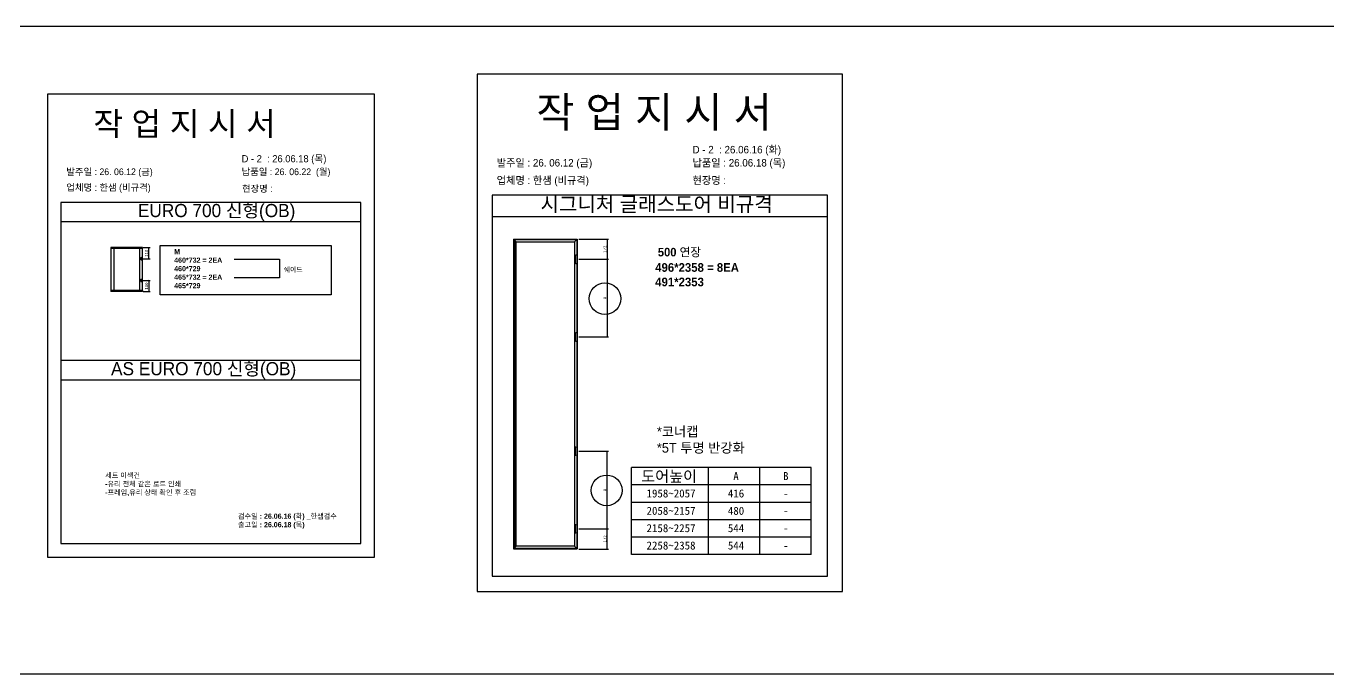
# Model space of a CAD drawing. Header units: millimetres. Extents: x -44117 to 256353, y -2095463 to 65325.
# Drawn here: x 110715 to 121342, y -1014828 to -1009541 of the extents above; entities that cross this region are included whole.
import ezdxf
from ezdxf.enums import TextEntityAlignment as Align

# ---------------------------------------------------------------- set-up
doc = ezdxf.new("R2010")
doc.units = ezdxf.units.MM
doc.header["$LTSCALE"] = 10
doc.layers.add('Layer1', color=7, linetype='Continuous', lineweight=70)
doc.styles.add('MtX_Gulim', font='')
doc.styles.get('MtX_Gulim').set_extended_font_data('Gulim', bold=True)
doc.dimstyles.new('ISO-25', dxfattribs={"dimtxt": 2.5, "dimasz": 2.5, "dimexe": 1, "dimexo": 1, "dimtad": 1, "dimtxsty": 'Standard', "dimblk": 'ARCHTICK', "dimcen": 2.5, "dimadec": 0, "dimazin": 0, "dimtfac": 1, "dimtmove": 0, "dimatfit": 3, "dimfxl": 0, "dimarcsym": 0})

# ---------------------------------------------------------------- blocks, each defined once
blk = doc.blocks.new('_ArchTick')
at = {"color": 0, "linetype": 'ByBlock', "const_width": 0.15}
blk.add_lwpolyline([(-0.5, -0.5), (0.5, 0.5)], dxfattribs=at)
blk = doc.blocks.new('*D6927')
at = {"color": 0, "lineweight": -2}
for p, q in [((111670, -1011349), (111727, -1011349)), ((111717, -1011440), (111717, -1011349)), ((111670, -1011440), (111727, -1011440))]:
    blk.add_line(p, q, dxfattribs=at)
at = {"layer": 'Defpoints', "color": 0}
for p in [(111655, -1011349), (111717, -1011349), (111655, -1011440)]:
    blk.add_point(p, dxfattribs=at)
at = {"color": 0, "lineweight": -2, "xscale": 10, "yscale": 10, "zscale": 10}
for p, rotation in [((111717, -1011349), 90), ((111717, -1011440), 270)]:
    blk.add_blockref('_ArchTick', p, dxfattribs=dict(at, rotation=rotation))
at = {"color": 0, "insert": (111698, -1011395), "char_height": 25, "attachment_point": 5, "rotation": 90}
blk.add_mtext('110', dxfattribs=at)
blk = doc.blocks.new('*D6928')
at = {"color": 0, "lineweight": -2}
for p, q in [((111670, -1011617), (111728, -1011617)), ((111718, -1011617), (111718, -1011708)), ((111670, -1011708), (111728, -1011708))]:
    blk.add_line(p, q, dxfattribs=at)
at = {"layer": 'Defpoints', "color": 0}
for p in [(111655, -1011617), (111655, -1011708), (111718, -1011708)]:
    blk.add_point(p, dxfattribs=at)
at = {"color": 0, "lineweight": -2, "xscale": 10, "yscale": 10, "zscale": 10}
for p, rotation in [((111718, -1011617), 90), ((111718, -1011708), 270)]:
    blk.add_blockref('_ArchTick', p, dxfattribs=dict(at, rotation=rotation))
at = {"color": 0, "insert": (111699, -1011663), "char_height": 25, "attachment_point": 5, "rotation": 90}
blk.add_mtext('110', dxfattribs=at)
blk = doc.blocks.new('*D6929')
at = {"color": 0, "lineweight": -2}
for p, q in [((115228, -1011444), (115468, -1011444)), ((115458, -1011444), (115458, -1012078)), ((115228, -1012078), (115468, -1012078))]:
    blk.add_line(p, q, dxfattribs=at)
at = {"layer": 'Defpoints', "color": 0}
for p in [(115213, -1011444), (115213, -1012078), (115458, -1012078)]:
    blk.add_point(p, dxfattribs=at)
at = {"color": 0, "lineweight": -2, "xscale": 10, "yscale": 10, "zscale": 10}
for p, rotation in [((115458, -1011444), 90), ((115458, -1012078), 270)]:
    blk.add_blockref('_ArchTick', p, dxfattribs=dict(at, rotation=rotation))
at = {"color": 0, "insert": (115440, -1011761), "char_height": 25, "attachment_point": 5, "rotation": 90}
blk.add_mtext('A', dxfattribs=at)
blk = doc.blocks.new('*D6930')
at = {"color": 0, "lineweight": -2}
for p, q in [((115228, -1011280), (115468, -1011280)), ((115458, -1011280), (115458, -1011444)), ((115228, -1011444), (115468, -1011444))]:
    blk.add_line(p, q, dxfattribs=at)
at = {"layer": 'Defpoints', "color": 0}
for p in [(115213, -1011280), (115213, -1011444), (115458, -1011444)]:
    blk.add_point(p, dxfattribs=at)
at = {"color": 0, "lineweight": -2, "xscale": 10, "yscale": 10, "zscale": 10}
for p, rotation in [((115458, -1011280), 90), ((115458, -1011444), 270)]:
    blk.add_blockref('_ArchTick', p, dxfattribs=dict(at, rotation=rotation))
at = {"color": 0, "insert": (115440, -1011362), "char_height": 25, "attachment_point": 5, "rotation": 90}
blk.add_mtext('172', dxfattribs=at)
blk = doc.blocks.new('*D6931')
at = {"color": 0, "lineweight": -2}
for p, q in [((115228, -1013010), (115468, -1013010)), ((115458, -1013644), (115458, -1013010)), ((115228, -1013644), (115468, -1013644))]:
    blk.add_line(p, q, dxfattribs=at)
at = {"layer": 'Defpoints', "color": 0}
for p in [(115213, -1013010), (115458, -1013010), (115213, -1013644)]:
    blk.add_point(p, dxfattribs=at)
at = {"color": 0, "lineweight": -2, "xscale": 10, "yscale": 10, "zscale": 10}
for p, rotation in [((115458, -1013010), 90), ((115458, -1013644), 270)]:
    blk.add_blockref('_ArchTick', p, dxfattribs=dict(at, rotation=rotation))
at = {"color": 0, "insert": (115440, -1013327), "char_height": 25, "attachment_point": 5, "rotation": 90}
blk.add_mtext('A', dxfattribs=at)
blk = doc.blocks.new('*D6932')
at = {"color": 0, "lineweight": -2}
for p, q in [((115228, -1013644), (115468, -1013644)), ((115458, -1013809), (115458, -1013644)), ((115228, -1013809), (115468, -1013809))]:
    blk.add_line(p, q, dxfattribs=at)
at = {"layer": 'Defpoints', "color": 0}
for p in [(115213, -1013644), (115458, -1013644), (115213, -1013809)]:
    blk.add_point(p, dxfattribs=at)
at = {"color": 0, "lineweight": -2, "xscale": 10, "yscale": 10, "zscale": 10}
for p, rotation in [((115458, -1013644), 90), ((115458, -1013809), 270)]:
    blk.add_blockref('_ArchTick', p, dxfattribs=dict(at, rotation=rotation))
at = {"color": 0, "insert": (115440, -1013726), "char_height": 25, "attachment_point": 5, "rotation": 90}
blk.add_mtext('172', dxfattribs=at)

msp = doc.modelspace()

# ---------------------------------------------------------------- linework, layer by layer
at = {"color": 1}
for p, q in [((104302.82932, -1009541.29696), (196571.97618, -1009541.29696)), ((104302.82932, -1009541.29696), (196571.97618, -1009541.29696)), ((104302.82932, -1009541.29696), (196571.97618, -1009541.29696)), ((104302.82932, -1009541.29696), (196571.97618, -1009541.29696)), ((104302.82932, -1009541.29696), (196571.97618, -1009541.29696)), ((104302.82932, -1009541.29696), (196571.97618, -1009541.29696)), ((104302.82932, -1009541.29696), (196571.97618, -1009541.29696)), ((104302.82932, -1009541.29696), (196571.97618, -1009541.29696)), ((104302.82932, -1009541.29696), (196571.97618, -1009541.29696)), ((104302.82932, -1009541.29696), (196571.97618, -1009541.29696)), ((104302.82932, -1014828.23967), (196571.97618, -1014828.23967)), ((104302.82932, -1014828.23967), (196571.97618, -1014828.23967)), ((104302.82932, -1014828.23967), (196571.97618, -1014828.23967)), ((104302.82932, -1014828.23967), (196571.97618, -1014828.23967)), ((104302.82932, -1014828.23967), (196571.97618, -1014828.23967)), ((104302.82932, -1014828.23967), (196571.97618, -1014828.23967)), ((104302.82932, -1014828.23967), (196571.97618, -1014828.23967)), ((104302.82932, -1014828.23967), (196571.97618, -1014828.23967)), ((104302.82932, -1014828.23967), (196571.97618, -1014828.23967)), ((104302.82932, -1014828.23967), (196571.97618, -1014828.23967))]:
    msp.add_line(p, q, dxfattribs=at)
for p, q in [((117255.53288, -1010920.73772), (114520.19853, -1010920.73772)), ((113447.68849, -1010980.28922), (110999.77533, -1010980.28922)), ((113447.68849, -1011139.24462), (110999.77533, -1011139.24462)), ((117255.53288, -1011098.35683), (114520.19853, -1011098.35683)), ((111407.84751, -1011349.51017), (111407.84751, -1011707.49355)), ((111665.95373, -1011349.97375), (111407.84751, -1011349.97375)), ((111665.95373, -1011356.97889), (111407.84751, -1011356.97889)), ((111665.69619, -1011349.25263), (111408.10505, -1011349.25263)), ((111430.76875, -1011356.46381), (111430.76875, -1011700.02484)), ((111642.77495, -1011700.02484), (111642.77495, -1011356.97889)), ((111664.66602, -1011356.97889), (111664.66602, -1011349.25263)), ((111665.95373, -1011707.49355), (111665.95373, -1011349.51017)), ((114693.42192, -1011280.10258), (114693.42192, -1013808.50425)), ((114693.42192, -1011280.10258), (115213.0842, -1011280.10258)), ((114693.42192, -1011280.10258), (114715.56, -1011302.24066)), ((114693.42192, -1011280.10258), (114703.90838, -1011280.10258)), ((114703.90838, -1011280.10258), (114703.90838, -1013808.50425)), ((115190.94612, -1011302.24066), (115213.0842, -1011280.10258)), ((115213.0842, -1011280.10258), (115213.0842, -1013808.50425)), ((111665.95373, -1011700.02484), (111407.84751, -1011700.02484)), ((111665.95373, -1011707.02998), (111407.84751, -1011707.02998)), ((111665.69619, -1011707.7511), (111408.10505, -1011707.7511)), ((111409.13522, -1011707.7511), (111409.13522, -1011700.02484)), ((111664.66602, -1011700.02484), (111664.66602, -1011707.7511)), ((113447.68849, -1012270.72657), (110999.77533, -1012270.72657)), ((113447.68849, -1012429.68198), (110999.77533, -1012429.68198)), ((115655.67437, -1013852.89518), (115655.67437, -1013144.59427)), ((117124.25162, -1013144.59427), (115655.67437, -1013144.59427)), ((116286.4788, -1013852.89518), (116286.4788, -1013144.59427)), ((116705.36521, -1013852.89518), (116705.36521, -1013144.59427)), ((117124.25162, -1013852.89518), (117124.25162, -1013144.59427)), ((117124.25162, -1013286.25445), (115655.67437, -1013286.25445)), ((117124.25162, -1013427.91463), (115655.67437, -1013427.91463)), ((117124.25162, -1013569.57482), (115655.67437, -1013569.57482)), ((114715.56, -1013786.36617), (114693.42192, -1013808.50425)), ((114693.42192, -1013808.50425), (115213.0842, -1013808.50425)), ((115190.94612, -1013786.36617), (115213.0842, -1013808.50425)), ((117124.25162, -1013711.235), (115655.67437, -1013711.235)), ((117124.25162, -1013852.89518), (115655.67437, -1013852.89518))]:
    msp.add_line(p, q)
at = {"linetype": 'Continuous'}
for p, q in [((114715.56, -1013786.36617), (114715.56, -1011302.24066)), ((114715.56, -1011302.24066), (115190.94612, -1011302.24066)), ((115190.94612, -1011302.24066), (115190.94612, -1013786.36617)), ((115190.94612, -1013786.36617), (114715.56, -1013786.36617))]:
    msp.add_line(p, q, dxfattribs=at)
for points in [[(114395.86515, -1014154.88032), (117379.86626, -1014154.88032), (117379.86626, -1009934.65018), (114395.86515, -1009934.65018)], [(110888.50655, -1013874.59728), (113558.95727, -1013874.59728), (113558.95727, -1010097.81696), (110888.50655, -1010097.81696)], [(111809.12459, -1011331.3876), (113205.07658, -1011331.3876), (113205.07658, -1011734.85633), (111809.12459, -1011734.85633)], [(114696.91741, -1011283.59807), (115209.58872, -1011283.59807), (115209.58872, -1013805.00877), (114696.91741, -1013805.00877)]]:
    msp.add_lwpolyline(points, close=True)
for points in [[(114520.19853, -1010920.73772), (114520.19853, -1014030.54694), (117255.53288, -1014030.54694), (117255.53288, -1010920.73772)], [(110999.77533, -1010980.28922), (110999.77533, -1013763.3285), (113447.68849, -1013763.3285), (113447.68849, -1010980.28922)], [(112414.141, -1011444.69864), (112784.40233, -1011444.69864), (112784.40233, -1011596.82151), (112414.141, -1011596.82151)]]:
    msp.add_lwpolyline(points)
for points in [[(115204.90944, -1011478.72445), (115204.90944, -1011478.72445, 0.4142135624), (115213.0842, -1011470.54968), (115213.0842, -1011418.23118, 0.4142135624), (115204.90944, -1011410.05641), (115204.90944, -1011410.05641, 0.4142135624), (115196.73467, -1011418.23118), (115196.73467, -1011470.54968, 0.4142135624)], [(115204.90944, -1012112.57261), (115204.90944, -1012112.57261, 0.4142135624), (115213.0842, -1012104.39785), (115213.0842, -1012052.07934, 0.4142135624), (115204.90944, -1012043.90457), (115204.90944, -1012043.90457, 0.4142135624), (115196.73467, -1012052.07934), (115196.73467, -1012104.39785, 0.4142135624)], [(115204.90944, -1013044.70226), (115204.90944, -1013044.70226, 0.4142135624), (115213.0842, -1013036.52749), (115213.0842, -1012984.20899, 0.4142135624), (115204.90944, -1012976.03422), (115204.90944, -1012976.03422, 0.4142135624), (115196.73467, -1012984.20899), (115196.73467, -1013036.52749, 0.4142135624)], [(115204.90944, -1013678.55042), (115204.90944, -1013678.55042, 0.4142135624), (115213.0842, -1013670.37566), (115213.0842, -1013618.05715, 0.4142135624), (115204.90944, -1013609.88238), (115204.90944, -1013609.88238, 0.4142135624), (115196.73467, -1013618.05715), (115196.73467, -1013670.37566, 0.4142135624)]]:
    msp.add_lwpolyline(points, format="xyb", close=True, dxfattribs=at)
at = {"color": 1}
for centre, radius in [((115439.80867, -1011765.12544), 128.94825), ((115454.13625, -1013330.41388), 125.36635)]:
    msp.add_circle(centre, radius, dxfattribs=at)
for centre, start, end in [((111665.69619, -1011349.51017), 0, 90), ((111408.10505, -1011707.49356), 180, 270), ((111665.69619, -1011707.49356), 270, 0)]:
    msp.add_arc(centre, 0.25754, start, end)
at = {"layer": 'Layer1'}
for p, q in [((111654.8149, -1011430.79533), (111654.8149, -1011449.77933)), ((111654.8149, -1011626.77809), (111654.8149, -1011607.79408))]:
    msp.add_line(p, q, dxfattribs=at)
for points in [[(111664.3069, -1011440.28733), (111645.32289, -1011440.28733)], [(111664.3069, -1011617.28608), (111645.32289, -1011617.28608)]]:
    msp.add_lwpolyline(points, close=True, dxfattribs=at)
for centre in [(111654.8149, -1011440.28733), (111654.8149, -1011617.28608)]:
    msp.add_circle(centre, 6.328, dxfattribs=at)

# ---------------------------------------------------------------- texts
at = {"linetype": 'Continuous', "style": 'MtX_Gulim'}
for s, height, p in [('500 연장', 69.753268, (115871.78391, -1011421.08084)), ('도어높이', 90.784463, (115735.94818, -1013260.35769))]:
    msp.add_text(s, height=height, dxfattribs=at).set_placement(p)
for s, height, p in [('A', 65.32167, (116509.97443, -1013246.19653)), ('B', 65.32167, (116916.07734, -1013246.19653)), ('1958~2057', 65.321672, (115979.48502, -1013387.85672)), ('416', 65.321672, (116509.97443, -1013387.85672)), ('-', 65.32167, (116916.07734, -1013387.85672)), ('2058~2157', 65.321672, (115979.48502, -1013529.5169)), ('480', 65.321672, (116509.97443, -1013529.5169)), ('-', 65.32167, (116916.07734, -1013529.5169)), ('2158~2257', 65.321672, (115979.48502, -1013671.17708)), ('544', 65.321672, (116509.97443, -1013671.17708)), ('-', 65.32167, (116916.07734, -1013671.17708)), ('2258~2358', 65.321672, (115979.48502, -1013812.83727)), ('544', 65.321672, (116509.97443, -1013812.83727)), ('-', 65.32167, (116916.07734, -1013812.83727))]:
    msp.add_text(s, height=height).set_placement(p, align=Align.CENTER)
at = {"attachment_point": 1}
for s, width, gutter_width, heights, insert, char_height in [('{\\fGulim|b0|i0|c129|p50;작 업 지 시 서}', 5874.4321472, 22.20239, [-276.81147], (114880.42183, -1010119.66271), 248.6667591), ('{\\fGulim|b0|i0|c129|p50;작 업 지 시 서}', 4553.9528048, 17.21164, [-214.58863], (111263.9403, -1010242.56129), 192.7704086), ('{\\fGulim|b0|i0|c129|p50;\\C1;D - 2  : 26.06.16 (화)}', 5874.4321472, 22.20239, [62.32696], (116154.91624, -1010519.23644), 60.923356), ('\\pt11;{\\fGulim|b0|i0|c129|p50;발주일 : 26. 06.12 (금)}', 5874.4321472, 22.20239, [61.28591], (114556.38333, -1010626.63494), 60.923356), ('{\\fGulim|b0|i0|c129|p50;납품일 : 26.06.18 (목)}', 5874.4321472, 22.20239, [62.32696], (116154.91624, -1010626.63494), 60.923356), ('\\pt11;{\\fGulim|b0|i0|c129|p50;발주일 : 26. 06.12 (금)}', 5257.1634623, 19.86943, [54.84616], (111043.64264, -1010703.25095), 54.5217024), ('{\\fGulim|b0|i0|c129|p50;납품일 : 26. 06.22  (월)}', 5257.1634623, 19.86943, [55.77782], (112474.20625, -1010703.25095), 54.5217024), ('{\\fGulim|b0|i0|c129|p50;업체명 : 한샘 (비규격)}', 5257.1634623, 19.86943, [57.40323], (111043.64264, -1010831.4583), 54.5217024), ('{\\fGulim|b0|i0|c129|p50;현장명 :  }', 5221.1406308, 19.73328, [60.42093], (112478.01031, -1010840.60184), 54.1481119), ('{\\fGulim|b0|i0|c129|p50;업체명 : 한샘 (비규격)}', 5874.4321472, 22.20239, [64.14322], (114556.38333, -1010769.89573), 60.923356), ('{\\fGulim|b0|i0|c129|p50;현장명 : }', 5874.4321472, 22.20239, [-67.98106], (116154.91624, -1010769.89573), 60.923356), ('{\\fGulim|b0|i0|c129|p50;시그니처 글래스도어 비규격}', 2836.7034314, 10.72131, [-133.82933], (114914.01931, -1010934.56041), 120.0786444), ('{\\fGulim|b0|i0|c129|p50;EURO 700 신형(OB)}', 2538.6306726, 9.59474, [-135.22072], (111627.72838, -1010993.00036), 107.4611207), ('{\\f굴림|b1|i0|c129|p50;M\\P460*732 = 2EA\\P\\C1;460*729\\P\\C256;465*732 = 2EA\\P\\C1;465*729', 12604.7778903, 162.10861, [-321.18458], (111924.07556, -1011361.15947), 41.6850715), ('{\\f굴림|b1|i0|c129|p50;496*2358 = 8EA\\P\\C1;491*2353}', 21443.5858709, 275.78351, [-191.26618], (115850.3409, -1011475.85303), 70.9157606), ('{\\f굴림|b1|i0|c129|p50;쉐이드}', 12072.7918459, 155.2668, [-44.36194], (112817.44562, -1011509.33021), 39.9257485), ('{\\fGulim|b0|i0|c129|p50;\\C1;AS \\C256;EURO 700 신형(OB)}', 2538.6306726, 9.59474, [-135.22072], (111408.49764, -1012283.43772), 107.4611207), ('{\\fGulim|b0|i0|c129|p50;*코너캡\\P*5T 투명 반강화}', 1875.2995193, 7.08769, [-224.47547], (115864.074, -1012810.7), 79.3820819), ('{\\f굴림|b1|i0|c129|p50;세트 이색건\\P-유리 전체 같은 로트 인쇄\\P-프레임,유리 상태 확인 후 조립}', 12604.7778903, 162.10861, [-192.32477], (111360.57696, -1013186.92579), 41.6850715), ('{\\f굴림|b1|i0|c129|p50;검수일 : 26.06.16 (화) _한샘검수\\P출고일 : 26.06.18 (목)}', 12604.7778903, 162.10861, [-126.43369], (112444.46332, -1013519.81127), 41.6850715)]:
    msp.add_mtext_dynamic_manual_height_columns(s, width=width, gutter_width=gutter_width, heights=heights, dxfattribs=dict(at, insert=insert, char_height=char_height))
at = {"color": 1, "insert": (112474.51313, -1010594.86942), "char_height": 58.2865954, "attachment_point": 1}
msp.add_mtext_dynamic_manual_height_columns('{\\fGulim|b0|i0|c129|p50;D - 2  : 26.06.18 (목)}', width=5620.1869425, gutter_width=21.24147, heights=[59.62945], dxfattribs=at)

# ---------------------------------------------------------------- dimensions: what is measured, and where the dimension line sits
for base, p1, p2, text, override, picture, middle in [((111717.23537, -1011349.25263), (111654.8149, -1011440.28733), (111654.8149, -1011349.25263), '110', {"dimscale": 10, "dimasz": 1, "dimexo": 1.5, "dimtxsty": 'Standard'}, '*D6927', (111698.48537, -1011394.76998)), ((115458.4449, -1011444.39043), (115213.0842, -1011280.10258), (115213.0842, -1011444.39043), '172', {"dimscale": 10, "dimasz": 1, "dimexo": 1.5}, '*D6930', (115439.6949, -1011362.24651)), ((115458.4449, -1012078.23859), (115213.0842, -1011444.39043), (115213.0842, -1012078.23859), 'A', {"dimscale": 10, "dimasz": 1, "dimexo": 1.5, "dimtxsty": 'Standard'}, '*D6929', (115439.6949, -1011761.31451)), ((111718.23373, -1011707.7511), (111654.8149, -1011617.28608), (111654.8149, -1011707.7511), '110', {"dimscale": 10, "dimasz": 1, "dimexo": 1.5, "dimtxsty": 'Standard'}, '*D6928', (111699.48373, -1011662.51859)), ((115458.4449, -1013010.36824), (115213.0842, -1013644.2164), (115213.0842, -1013010.36824), 'A', {"dimscale": 10, "dimasz": 1, "dimexo": 1.5, "dimtxsty": 'Standard'}, '*D6931', (115439.6949, -1013327.29232)), ((115458.4449, -1013644.2164), (115213.0842, -1013808.50425), (115213.0842, -1013644.2164), '172', {"dimscale": 10, "dimasz": 1, "dimexo": 1.5}, '*D6932', (115439.6949, -1013726.36033))]:
    dim = msp.add_linear_dim(base=base, p1=p1, p2=p2, angle=90, text=text, dimstyle='ISO-25', override=override)
    dim.commit()
    dim.dimension.update_dxf_attribs({"geometry": picture, "text_midpoint": middle})

doc.saveas('drawing.dxf')
